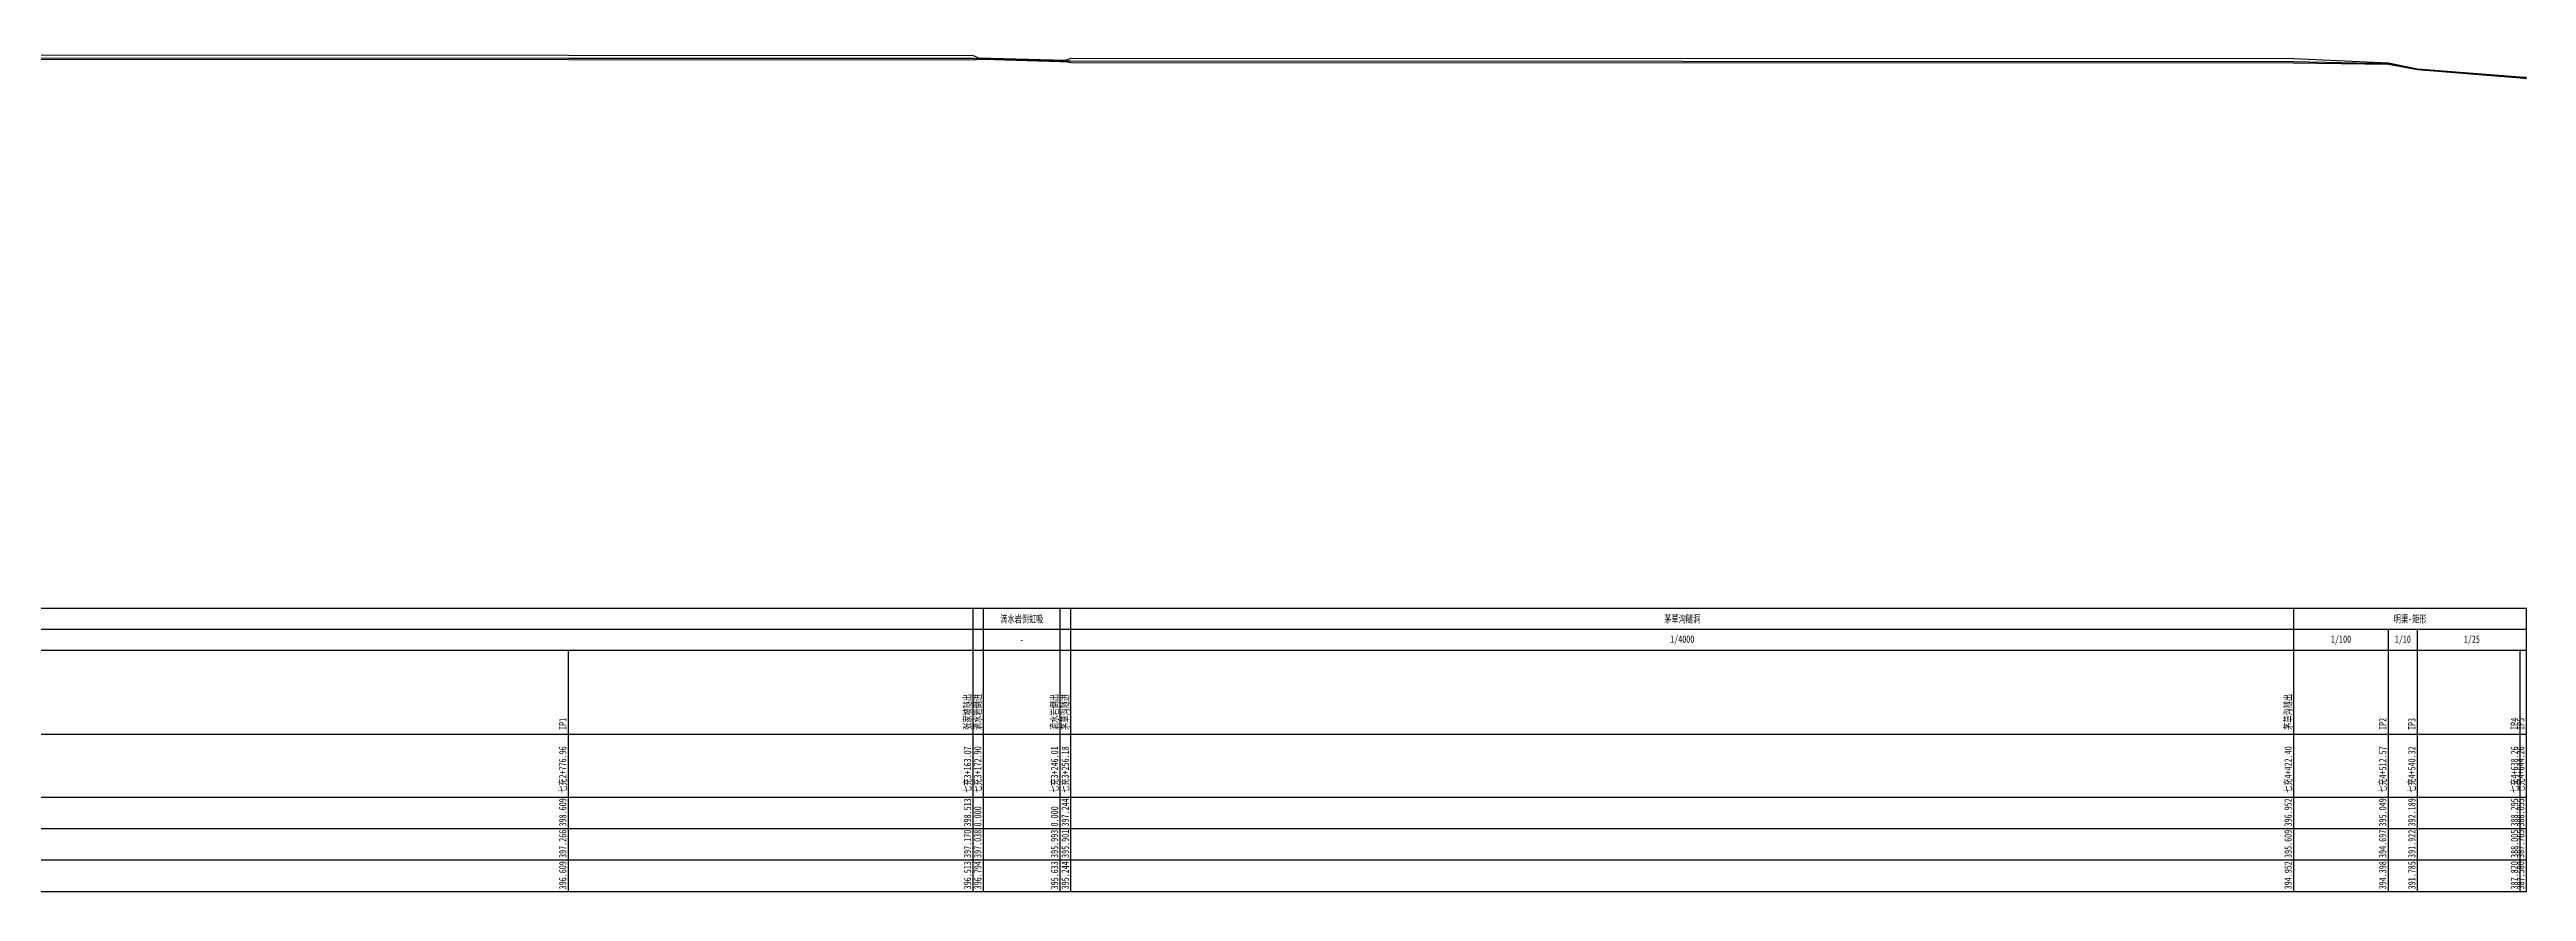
# Model space of a CAD drawing. Header units: millimetres. Extents: x -40 to 2322, y -213 to 401.
# Drawn here: x 1141 to 2322, y 0 to 401 of the extents above; entities that cross this region are included whole.
import ezdxf
from ezdxf.enums import TextEntityAlignment as Align

# ---------------------------------------------------------------- set-up
doc = ezdxf.new("R2010")
doc.units = ezdxf.units.MM
for name, color, linetype in [('纵断面_文字标注', 7, 'Continuous'), ('纵断面_渠底高程线', 3, 'Continuous'), ('纵断面_渠顶高程线', 1, 'Continuous'), ('纵断面_表格线框', 7, 'Continuous'), ('纵断面_设计水位线', 5, 'Continuous')]:
    doc.layers.add(name, color=color, linetype=linetype)
doc.styles.get("Standard").update_dxf_attribs({"font": 'simfang.ttf', "width": 0.7})

msp = doc.modelspace()

# ---------------------------------------------------------------- linework, layer by layer
at = {"layer": '纵断面_渠底高程线'}
msp.add_lwpolyline([(0, 399.3), (88.6, 399.3), (93.4, 399.5), (98.2, 398.6), (108.3, 399.1), (193.6, 399.1), (196.1, 399.4), (198.6, 399.4), (264, 397.6), (266.5, 397.6), (268.9, 397.2), (1388.5, 396.6), (1581.5, 396.5), (1584, 396.8), (1586.4, 396.8), (1623, 395.6), (1625.5, 395.6), (1628.1, 395.2), (2211.2, 395), (2256.3, 394.4), (2270.2, 391.8), (2319.1, 387.8), (2322.1, 387.6)], dxfattribs=at)
at = {"layer": '纵断面_渠顶高程线'}
msp.add_lwpolyline([(0, 401.3), (88.6, 401.3), (93.4, 400.2), (98.2, 400.5), (108.3, 401.1), (193.6, 401.1), (196.1, 400), (266.5, 398.2), (268.9, 399.2), (1388.5, 398.6), (1581.5, 398.5), (1584, 397.4), (1625.5, 396.3), (1628.1, 397.2), (2211.2, 397), (2256.3, 395), (2270.2, 392.2), (2319.1, 388.3), (2322.1, 388.1)], dxfattribs=at)
at = {"layer": '纵断面_表格线框'}
for p, q in [((0, 135), (2322.1, 135)), ((1581.5, 0), (1581.5, 135)), ((1586.4, 0), (1586.4, 135)), ((1623, 0), (1623, 135)), ((1628.1, 0), (1628.1, 135)), ((2211.2, 0), (2211.2, 135)), ((2322.1, 0), (2322.1, 135)), ((0, 125), (2322.1, 125)), ((2256.3, 115), (2256.3, 125)), ((2270.2, 115), (2270.2, 125)), ((0, 115), (2322.1, 115)), ((1388.5, 0), (1388.5, 115)), ((2256.3, 0), (2256.3, 115)), ((2270.2, 0), (2270.2, 115)), ((2319.1, 0), (2319.1, 115)), ((0, 75), (2322.1, 75)), ((0, 45), (2322.1, 45)), ((0, 30), (2322.1, 30)), ((0, 15), (2322.1, 15)), ((0, 0), (2322.1, 0))]:
    msp.add_line(p, q, dxfattribs=at)
at = {"layer": '纵断面_设计水位线'}
msp.add_lwpolyline([(0, 400), (88.6, 400), (93.4, 399.8), (98.2, 399.8), (108.3, 399.8), (193.6, 399.7), (196.1, 399.7), (198.6, 399.6), (264, 397.9), (266.5, 397.9), (268.9, 397.8), (1388.5, 397.3), (1581.5, 397.2), (1584, 397.1), (1586.4, 397), (1623, 396), (1625.5, 395.9), (1628.1, 395.9), (2211.2, 395.6), (2256.3, 394.7), (2270.2, 391.9), (2319.1, 388), (2322.1, 387.8)], dxfattribs=at)

# ---------------------------------------------------------------- texts
at = {"layer": '纵断面_文字标注', "width": 0.7}
for s, p in [('滴水岩倒虹吸', (1604.7, 130)), ('茅草沟隧洞', (1919.6, 130)), ('明渠-矩形', (2266.7, 130)), ('-', (1604.7, 120)), ('1/4000', (1919.6, 120)), ('1/100', (2233.7, 120)), ('1/10', (2263.2, 120)), ('1/25', (2296.1, 120))]:
    msp.add_text(s, height=3.5, dxfattribs=at).set_placement(p, align=Align.MIDDLE)
for s, p in [('张家坡隧出', (1580.5, 77)), ('滴水岩倒进', (1585.4, 77)), ('滴水岩倒出', (1622, 77)), ('茅草沟隧进', (1627.1, 77)), ('茅草沟隧出', (2210.2, 77)), ('IP1', (1387.5, 77)), ('IP2', (2255.3, 77)), ('IP3', (2269.2, 77)), ('IP4', (2318.1, 77)), ('IP5', (2321.1, 77)), ('七充2+776.96', (1387.5, 47)), ('七充3+163.07', (1580.5, 47)), ('七充3+172.90', (1585.4, 47)), ('七充3+246.01', (1622, 47)), ('七充3+256.18', (1627.1, 47)), ('七充4+422.40', (2210.2, 47)), ('七充4+512.57', (2255.3, 47)), ('七充4+540.32', (2269.2, 47)), ('七充4+638.26', (2318.1, 47)), ('七充4+644.26', (2321.1, 47)), ('398.609', (1387.5, 31)), ('398.513', (1580.5, 31)), ('0.000', (1585.4, 31)), ('0.000', (1622, 31)), ('397.244', (1627.1, 31)), ('396.952', (2210.2, 31)), ('395.049', (2255.3, 31)), ('392.189', (2269.2, 31)), ('388.295', (2318.1, 31)), ('388.055', (2321.1, 31)), ('397.266', (1387.5, 16)), ('397.170', (1580.5, 16)), ('397.038', (1585.4, 16)), ('395.993', (1622, 16)), ('395.901', (1627.1, 16)), ('395.609', (2210.2, 16)), ('394.697', (2255.3, 16)), ('391.922', (2269.2, 16)), ('388.005', (2318.1, 16)), ('387.765', (2321.1, 16)), ('396.609', (1387.5, 1)), ('396.513', (1580.5, 1)), ('396.794', (1585.4, 1)), ('395.633', (1622, 1)), ('395.244', (1627.1, 1)), ('394.952', (2210.2, 1)), ('394.398', (2255.3, 1)), ('391.785', (2269.2, 1)), ('387.820', (2318.1, 1)), ('387.580', (2321.1, 1))]:
    msp.add_text(s, height=3.5, rotation=90, dxfattribs=at).set_placement(p)

doc.saveas('drawing.dxf')
